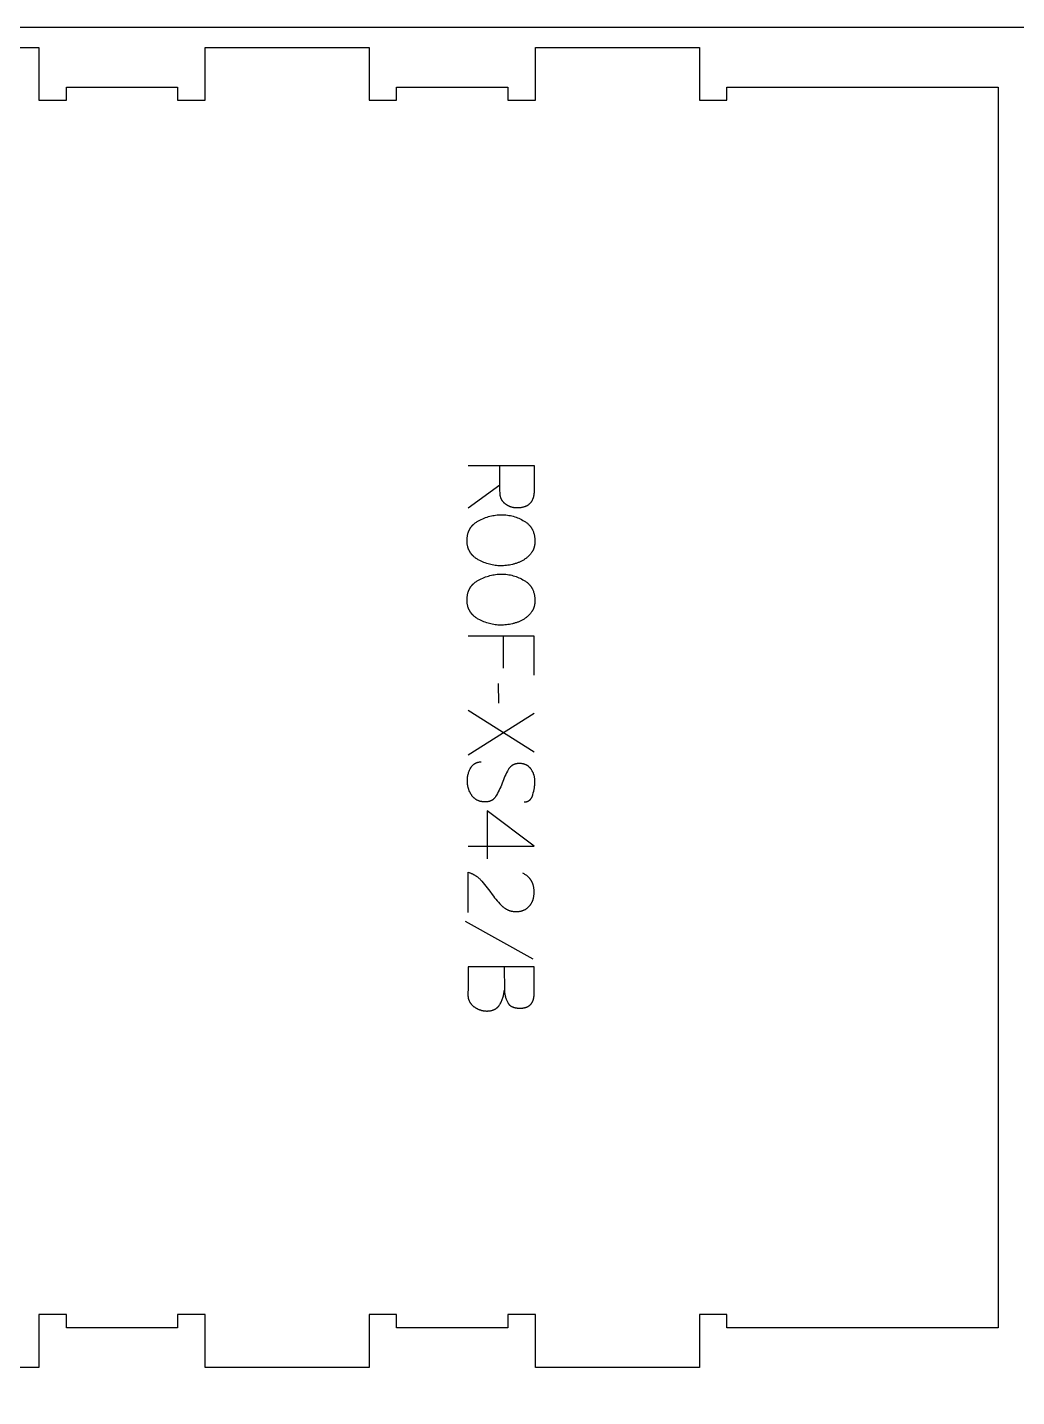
# Model space of a CAD drawing. Extents: x -17068 to -13885, y -84343 to -75479.
# Drawn here: x -15546 to -15097, y -79445 to -78823 of the extents above; entities that cross this region are included whole.
import ezdxf

# ---------------------------------------------------------------- set-up
doc = ezdxf.new("R2010")
doc.units = 0
for name, color, linetype in [('0_SHEET_SPRUCEPLY_2440X122', 1, 'CONTINUOUS'), ('1_ANYTOOL_1MMDEEP_LABELS_S', 2, 'CONTINUOUS'), ('4_ANYTOOL_CUTTHROUGH_OUTSI', 5, 'CONTINUOUS')]:
    doc.layers.add(name, color=color, linetype=linetype)

msp = doc.modelspace()

# ---------------------------------------------------------------- linework, layer by layer
at = {"layer": '0_SHEET_SPRUCEPLY_2440X122'}
msp.add_lwpolyline([(-16696.52, -78822.96), (-16696.52, -80042.96), (-14256.52, -80042.96), (-14256.52, -78822.96)], close=True, dxfattribs=at)
at = {"layer": '1_ANYTOOL_1MMDEEP_LABELS_S'}
for points in [[(-15345.74, -79021.88), (-15315.74, -79021.88), (-15315.74, -79033.24), (-15315.75, -79033.73), (-15315.77, -79034.2), (-15315.79, -79034.44), (-15315.81, -79034.66), (-15315.83, -79034.89), (-15315.86, -79035.11), (-15315.89, -79035.32), (-15315.93, -79035.53), (-15315.97, -79035.74), (-15316.02, -79035.95), (-15316.06, -79036.15), (-15316.11, -79036.34), (-15316.17, -79036.54), (-15316.23, -79036.73), (-15316.29, -79036.91), (-15316.36, -79037.09), (-15316.43, -79037.27), (-15316.51, -79037.44), (-15316.58, -79037.61), (-15316.67, -79037.78), (-15316.75, -79037.94), (-15316.84, -79038.1), (-15316.94, -79038.25), (-15317.03, -79038.4), (-15317.14, -79038.55), (-15317.24, -79038.69), (-15317.35, -79038.83), (-15317.46, -79038.96), (-15317.58, -79039.09), (-15317.7, -79039.22), (-15317.82, -79039.34), (-15317.95, -79039.46), (-15318.08, -79039.57), (-15318.22, -79039.68), (-15318.36, -79039.79), (-15318.5, -79039.89), (-15318.65, -79039.99), (-15318.8, -79040.09), (-15318.96, -79040.18), (-15319.12, -79040.27), (-15319.28, -79040.35), (-15319.45, -79040.43), (-15319.62, -79040.51), (-15319.79, -79040.58), (-15319.97, -79040.65), (-15320.15, -79040.71), (-15320.34, -79040.77), (-15320.53, -79040.83), (-15320.72, -79040.88), (-15320.92, -79040.93), (-15321.12, -79040.97), (-15321.32, -79041.02), (-15321.53, -79041.05), (-15321.74, -79041.09), (-15321.96, -79041.11), (-15322.18, -79041.14), (-15322.4, -79041.16), (-15322.63, -79041.18), (-15323.1, -79041.2), (-15323.58, -79041.21), (-15323.76, -79041.21), (-15323.93, -79041.2), (-15324.11, -79041.19), (-15324.28, -79041.18), (-15324.45, -79041.17), (-15324.63, -79041.15), (-15324.8, -79041.12), (-15324.97, -79041.1), (-15325.14, -79041.07), (-15325.3, -79041.04), (-15325.47, -79041), (-15325.64, -79040.96), (-15325.8, -79040.92), (-15325.97, -79040.87), (-15326.13, -79040.82), (-15326.29, -79040.77), (-15326.45, -79040.71), (-15326.62, -79040.65), (-15326.77, -79040.58), (-15326.93, -79040.52), (-15327.09, -79040.44), (-15327.25, -79040.37), (-15327.4, -79040.29), (-15327.56, -79040.21), (-15327.71, -79040.12), (-15327.87, -79040.04), (-15328.02, -79039.94), (-15328.17, -79039.85), (-15328.32, -79039.75), (-15328.47, -79039.65), (-15328.62, -79039.54), (-15328.77, -79039.43), (-15328.91, -79039.32), (-15329.05, -79039.2), (-15329.19, -79039.09), (-15329.32, -79038.97), (-15329.45, -79038.85), (-15329.57, -79038.72), (-15329.69, -79038.59), (-15329.8, -79038.47), (-15329.91, -79038.33), (-15330.02, -79038.2), (-15330.12, -79038.06), (-15330.22, -79037.93), (-15330.31, -79037.78), (-15330.4, -79037.64), (-15330.48, -79037.5), (-15330.56, -79037.35), (-15330.63, -79037.2), (-15330.7, -79037.04), (-15330.77, -79036.89), (-15330.83, -79036.73), (-15330.88, -79036.57), (-15330.94, -79036.41), (-15330.98, -79036.24), (-15331.03, -79036.08), (-15331.06, -79035.91), (-15331.1, -79035.73), (-15331.13, -79035.56), (-15331.15, -79035.38), (-15331.17, -79035.2), (-15331.19, -79035.02), (-15331.2, -79034.84), (-15331.28, -79032.92), (-15331.3, -79030.88), (-15331.3, -79021.92)], [(-15331.3, -79030.88), (-15345.78, -79041.34)], [(-15315.74, -79117.15), (-15315.74, -79099.5), (-15345.74, -79099.5)], [(-15329.71, -79113.98), (-15329.71, -79099.5)], [(-15331.85, -79129.8), (-15331.94, -79121.01)], [(-15315.74, -79152.12), (-15345.74, -79133.22)], [(-15345.74, -79153.37), (-15315.74, -79134.42)], [(-15320.33, -79174.75), (-15320.14, -79174.75), (-15320.04, -79174.75), (-15319.95, -79174.74), (-15319.86, -79174.73), (-15319.77, -79174.72), (-15319.68, -79174.71), (-15319.6, -79174.7), (-15319.51, -79174.69), (-15319.43, -79174.67), (-15319.34, -79174.66), (-15319.26, -79174.64), (-15319.18, -79174.62), (-15319.09, -79174.6), (-15319.01, -79174.57), (-15318.93, -79174.55), (-15318.86, -79174.52), (-15318.78, -79174.49), (-15318.7, -79174.46), (-15318.63, -79174.43), (-15318.55, -79174.4), (-15318.48, -79174.37), (-15318.41, -79174.33), (-15318.34, -79174.29), (-15318.27, -79174.25), (-15318.2, -79174.21), (-15318.13, -79174.17), (-15318.06, -79174.13), (-15318, -79174.08), (-15317.93, -79174.03), (-15317.87, -79173.98), (-15317.81, -79173.93), (-15317.75, -79173.88), (-15317.68, -79173.83), (-15317.62, -79173.77), (-15317.57, -79173.72), (-15317.51, -79173.66), (-15317.45, -79173.6), (-15317.4, -79173.54), (-15317.34, -79173.47), (-15317.29, -79173.41), (-15317.24, -79173.34), (-15317.18, -79173.27), (-15317.13, -79173.2), (-15317.08, -79173.13), (-15317.04, -79173.06), (-15316.99, -79172.98), (-15316.94, -79172.91), (-15316.9, -79172.83), (-15316.85, -79172.75), (-15316.81, -79172.67), (-15316.77, -79172.59), (-15316.69, -79172.42), (-15316.61, -79172.24), (-15316.53, -79172.06), (-15316.47, -79171.87), (-15316.4, -79171.68), (-15316.34, -79171.47), (-15316.12, -79170.66), (-15315.93, -79169.86), (-15315.76, -79169.08), (-15315.63, -79168.31), (-15315.58, -79167.93), (-15315.53, -79167.55), (-15315.49, -79167.18), (-15315.46, -79166.81), (-15315.43, -79166.44), (-15315.41, -79166.08), (-15315.4, -79165.72), (-15315.4, -79165.37), (-15315.4, -79165.17), (-15315.4, -79164.98), (-15315.41, -79164.79), (-15315.42, -79164.59), (-15315.44, -79164.41), (-15315.46, -79164.22), (-15315.48, -79164.03), (-15315.51, -79163.84), (-15315.54, -79163.66), (-15315.57, -79163.47), (-15315.61, -79163.29), (-15315.65, -79163.11), (-15315.7, -79162.93), (-15315.75, -79162.75), (-15315.8, -79162.58), (-15315.85, -79162.4), (-15315.91, -79162.22), (-15315.97, -79162.05), (-15316.04, -79161.88), (-15316.11, -79161.71), (-15316.18, -79161.54), (-15316.26, -79161.37), (-15316.34, -79161.2), (-15316.42, -79161.04), (-15316.51, -79160.87), (-15316.6, -79160.71), (-15316.69, -79160.55), (-15316.79, -79160.38), (-15316.89, -79160.22), (-15317, -79160.07), (-15317.11, -79159.91), (-15317.22, -79159.75), (-15317.33, -79159.6), (-15317.45, -79159.45), (-15317.57, -79159.31), (-15317.7, -79159.17), (-15317.83, -79159.04), (-15317.96, -79158.91), (-15318.09, -79158.78), (-15318.23, -79158.67), (-15318.37, -79158.55), (-15318.51, -79158.44), (-15318.65, -79158.34), (-15318.8, -79158.24), (-15318.96, -79158.14), (-15319.11, -79158.05), (-15319.27, -79157.97), (-15319.43, -79157.89), (-15319.59, -79157.81), (-15319.76, -79157.74), (-15319.93, -79157.68), (-15320.11, -79157.62), (-15320.28, -79157.56), (-15320.46, -79157.51), (-15320.64, -79157.46), (-15320.83, -79157.42), (-15321.02, -79157.39), (-15321.21, -79157.35), (-15321.41, -79157.33), (-15321.6, -79157.31), (-15321.8, -79157.29), (-15322.01, -79157.28), (-15322.21, -79157.27), (-15322.43, -79157.27), (-15322.64, -79157.27), (-15322.85, -79157.28), (-15323.06, -79157.29), (-15323.26, -79157.31), (-15323.46, -79157.34), (-15323.66, -79157.37), (-15323.85, -79157.4), (-15324.04, -79157.44), (-15324.23, -79157.49), (-15324.41, -79157.54), (-15324.59, -79157.6), (-15324.76, -79157.66), (-15324.85, -79157.7), (-15324.93, -79157.73), (-15325.02, -79157.77), (-15325.1, -79157.81), (-15325.18, -79157.85), (-15325.27, -79157.89), (-15325.35, -79157.93), (-15325.43, -79157.97), (-15325.5, -79158.02), (-15325.58, -79158.07), (-15325.66, -79158.11), (-15325.73, -79158.16), (-15325.81, -79158.21), (-15325.88, -79158.26), (-15325.96, -79158.32), (-15326.03, -79158.37), (-15326.1, -79158.43), (-15326.17, -79158.49), (-15326.24, -79158.54), (-15326.31, -79158.6), (-15326.37, -79158.67), (-15326.44, -79158.73), (-15326.51, -79158.79), (-15326.57, -79158.86), (-15326.7, -79158.99), (-15326.82, -79159.13), (-15326.94, -79159.28), (-15327.06, -79159.43), (-15327.17, -79159.59), (-15327.28, -79159.75), (-15327.38, -79159.92), (-15327.48, -79160.1), (-15327.87, -79160.81), (-15328.25, -79161.54), (-15328.62, -79162.29), (-15328.98, -79163.05), (-15329.32, -79163.83), (-15329.66, -79164.63), (-15329.98, -79165.44), (-15330.29, -79166.27), (-15330.6, -79167.09), (-15330.93, -79167.9), (-15331.27, -79168.68), (-15331.63, -79169.45), (-15332.01, -79170.19), (-15332.4, -79170.92), (-15332.8, -79171.62), (-15333.23, -79172.31), (-15333.33, -79172.48), (-15333.45, -79172.64), (-15333.56, -79172.79), (-15333.62, -79172.86), (-15333.69, -79172.94), (-15333.75, -79173.01), (-15333.81, -79173.08), (-15333.87, -79173.15), (-15333.94, -79173.22), (-15334, -79173.28), (-15334.07, -79173.35), (-15334.14, -79173.41), (-15334.21, -79173.47), (-15334.28, -79173.53), (-15334.35, -79173.59), (-15334.42, -79173.65), (-15334.49, -79173.7), (-15334.57, -79173.76), (-15334.64, -79173.81), (-15334.72, -79173.86), (-15334.79, -79173.91), (-15334.87, -79173.96), (-15334.95, -79174.01), (-15335.03, -79174.05), (-15335.11, -79174.1), (-15335.19, -79174.14), (-15335.27, -79174.18), (-15335.36, -79174.22), (-15335.44, -79174.26), (-15335.53, -79174.3), (-15335.61, -79174.33), (-15335.7, -79174.37), (-15335.79, -79174.4), (-15335.88, -79174.43), (-15335.97, -79174.46), (-15336.06, -79174.49), (-15336.15, -79174.51), (-15336.34, -79174.56), (-15336.53, -79174.6), (-15336.73, -79174.64), (-15336.93, -79174.67), (-15337.13, -79174.7), (-15337.34, -79174.72), (-15337.55, -79174.73), (-15337.77, -79174.74), (-15337.99, -79174.74), (-15338.21, -79174.74), (-15338.44, -79174.73), (-15338.67, -79174.71), (-15338.9, -79174.69), (-15339.13, -79174.66), (-15339.35, -79174.63), (-15339.57, -79174.59), (-15339.79, -79174.55), (-15340, -79174.51), (-15340.21, -79174.46), (-15340.41, -79174.4), (-15340.61, -79174.34), (-15340.81, -79174.27), (-15341.01, -79174.2), (-15341.2, -79174.12), (-15341.38, -79174.04), (-15341.57, -79173.96), (-15341.74, -79173.86), (-15341.92, -79173.77), (-15342.09, -79173.67), (-15342.26, -79173.56), (-15342.42, -79173.45), (-15342.58, -79173.33), (-15342.74, -79173.21), (-15342.89, -79173.08), (-15343.04, -79172.95), (-15343.19, -79172.81), (-15343.33, -79172.67), (-15343.47, -79172.52), (-15343.6, -79172.37), (-15343.73, -79172.22), (-15343.86, -79172.05), (-15343.98, -79171.89), (-15344.1, -79171.72), (-15344.22, -79171.54), (-15344.44, -79171.18), (-15344.65, -79170.81), (-15344.84, -79170.45), (-15345.02, -79170.07), (-15345.18, -79169.7), (-15345.33, -79169.32), (-15345.4, -79169.13), (-15345.47, -79168.94), (-15345.53, -79168.75), (-15345.59, -79168.55), (-15345.65, -79168.36), (-15345.7, -79168.17), (-15345.75, -79167.97), (-15345.8, -79167.77), (-15345.84, -79167.58), (-15345.88, -79167.38), (-15345.92, -79167.18), (-15345.95, -79166.98), (-15345.98, -79166.78), (-15346, -79166.58), (-15346.04, -79166.17), (-15346.07, -79165.76), (-15346.08, -79165.35), (-15346.08, -79164.93), (-15346.07, -79164.52), (-15346.04, -79164.12), (-15346, -79163.72), (-15345.95, -79163.33), (-15345.89, -79162.94), (-15345.81, -79162.55), (-15345.72, -79162.17), (-15345.62, -79161.79), (-15345.5, -79161.42), (-15345.37, -79161.05), (-15345.23, -79160.69), (-15345.08, -79160.33), (-15344.91, -79159.98), (-15344.73, -79159.63), (-15344.54, -79159.28), (-15344.44, -79159.11), (-15344.34, -79158.95), (-15344.23, -79158.79), (-15344.12, -79158.64), (-15344.01, -79158.49), (-15343.89, -79158.35), (-15343.77, -79158.21), (-15343.65, -79158.08), (-15343.53, -79157.96), (-15343.4, -79157.83), (-15343.27, -79157.72), (-15343.14, -79157.61), (-15343.07, -79157.56), (-15343, -79157.51), (-15342.93, -79157.46), (-15342.86, -79157.41), (-15342.79, -79157.36), (-15342.72, -79157.31), (-15342.65, -79157.27), (-15342.58, -79157.22), (-15342.51, -79157.18), (-15342.43, -79157.14), (-15342.36, -79157.1), (-15342.28, -79157.06), (-15342.2, -79157.03), (-15342.13, -79156.99), (-15342.05, -79156.96), (-15341.97, -79156.92), (-15341.89, -79156.89), (-15341.81, -79156.86), (-15341.73, -79156.83), (-15341.65, -79156.81), (-15341.48, -79156.76), (-15341.32, -79156.71), (-15341.15, -79156.67), (-15340.97, -79156.63), (-15340.8, -79156.61), (-15340.62, -79156.58), (-15340.43, -79156.56), (-15340.25, -79156.55), (-15340.06, -79156.54), (-15339.87, -79156.54)], [(-15345.74, -79194.77), (-15315.7, -79194.81), (-15337.08, -79178.78)], [(-15337.08, -79178.78), (-15337.08, -79200.55)], [(-15345.7, -79224.98), (-15345.65, -79206.68), (-15345.2, -79206.83), (-15344.97, -79206.91), (-15344.75, -79206.99), (-15344.53, -79207.07), (-15344.31, -79207.16), (-15344.1, -79207.26), (-15343.89, -79207.35), (-15343.68, -79207.45), (-15343.47, -79207.56), (-15343.26, -79207.66), (-15343.06, -79207.77), (-15342.86, -79207.89), (-15342.66, -79208.01), (-15342.47, -79208.13), (-15342.27, -79208.25), (-15342.08, -79208.38), (-15341.89, -79208.51), (-15341.71, -79208.65), (-15341.52, -79208.79), (-15341.34, -79208.93), (-15341.16, -79209.07), (-15340.99, -79209.22), (-15340.81, -79209.38), (-15340.64, -79209.53), (-15340.47, -79209.69), (-15340.3, -79209.86), (-15340.14, -79210.03), (-15339.98, -79210.2), (-15339.82, -79210.37), (-15339.5, -79210.73), (-15338.29, -79212.21), (-15337.1, -79213.7), (-15335.94, -79215.21), (-15334.81, -79216.73), (-15334.25, -79217.49), (-15333.68, -79218.22), (-15333.1, -79218.93), (-15332.52, -79219.62), (-15331.92, -79220.29), (-15331.32, -79220.93), (-15330.71, -79221.55), (-15330.1, -79222.15), (-15329.94, -79222.3), (-15329.78, -79222.44), (-15329.62, -79222.57), (-15329.46, -79222.71), (-15329.29, -79222.83), (-15329.12, -79222.95), (-15328.95, -79223.07), (-15328.78, -79223.18), (-15328.61, -79223.29), (-15328.43, -79223.4), (-15328.25, -79223.49), (-15328.07, -79223.59), (-15327.89, -79223.68), (-15327.7, -79223.76), (-15327.51, -79223.84), (-15327.32, -79223.92), (-15327.13, -79223.99), (-15326.93, -79224.06), (-15326.74, -79224.12), (-15326.54, -79224.18), (-15326.34, -79224.23), (-15326.13, -79224.28), (-15325.93, -79224.32), (-15325.72, -79224.36), (-15325.51, -79224.4), (-15325.29, -79224.43), (-15325.08, -79224.45), (-15324.86, -79224.47), (-15324.64, -79224.49), (-15324.42, -79224.5), (-15324.19, -79224.51), (-15323.97, -79224.51), (-15323.72, -79224.51), (-15323.47, -79224.5), (-15323.23, -79224.49), (-15322.99, -79224.47), (-15322.76, -79224.45), (-15322.52, -79224.42), (-15322.3, -79224.39), (-15322.07, -79224.35), (-15321.85, -79224.31), (-15321.64, -79224.26), (-15321.43, -79224.21), (-15321.22, -79224.15), (-15321.01, -79224.09), (-15320.81, -79224.03), (-15320.61, -79223.95), (-15320.42, -79223.88), (-15320.23, -79223.8), (-15320.05, -79223.71), (-15319.86, -79223.62), (-15319.69, -79223.52), (-15319.51, -79223.42), (-15319.34, -79223.31), (-15319.17, -79223.2), (-15319.01, -79223.09), (-15318.85, -79222.97), (-15318.69, -79222.84), (-15318.54, -79222.71), (-15318.39, -79222.57), (-15318.25, -79222.43), (-15318.11, -79222.29), (-15317.97, -79222.14), (-15317.84, -79221.98), (-15317.71, -79221.82), (-15317.59, -79221.66), (-15317.46, -79221.5), (-15317.35, -79221.33), (-15317.23, -79221.16), (-15317.13, -79220.99), (-15317.02, -79220.81), (-15316.92, -79220.63), (-15316.82, -79220.45), (-15316.73, -79220.27), (-15316.64, -79220.09), (-15316.56, -79219.9), (-15316.48, -79219.71), (-15316.4, -79219.51), (-15316.33, -79219.32), (-15316.26, -79219.12), (-15316.2, -79218.92), (-15316.14, -79218.72), (-15316.09, -79218.51), (-15316.03, -79218.3), (-15315.99, -79218.09), (-15315.94, -79217.88), (-15315.91, -79217.66), (-15315.87, -79217.44), (-15315.84, -79217.22), (-15315.81, -79217), (-15315.79, -79216.77), (-15315.77, -79216.54), (-15315.76, -79216.31), (-15315.75, -79216.07), (-15315.74, -79215.6), (-15315.74, -79215.23), (-15315.76, -79214.87), (-15315.78, -79214.52), (-15315.82, -79214.17), (-15315.86, -79213.83), (-15315.92, -79213.5), (-15315.98, -79213.17), (-15316.06, -79212.85), (-15316.14, -79212.53), (-15316.19, -79212.38), (-15316.24, -79212.23), (-15316.29, -79212.07), (-15316.34, -79211.92), (-15316.4, -79211.78), (-15316.46, -79211.63), (-15316.52, -79211.49), (-15316.58, -79211.34), (-15316.65, -79211.2), (-15316.72, -79211.06), (-15316.79, -79210.92), (-15316.86, -79210.79), (-15316.94, -79210.65), (-15317.01, -79210.52), (-15317.1, -79210.39), (-15317.18, -79210.26), (-15317.26, -79210.13), (-15317.35, -79210), (-15317.44, -79209.87), (-15317.54, -79209.75), (-15317.63, -79209.63), (-15317.73, -79209.51), (-15317.83, -79209.39), (-15317.94, -79209.27), (-15318.04, -79209.16), (-15318.15, -79209.04), (-15318.26, -79208.93), (-15318.37, -79208.82), (-15318.49, -79208.71), (-15318.61, -79208.6), (-15318.73, -79208.5), (-15318.85, -79208.39), (-15319.11, -79208.19), (-15319.37, -79208), (-15319.64, -79207.81), (-15319.93, -79207.62), (-15320.22, -79207.44), (-15320.53, -79207.27), (-15320.84, -79207.11)], [(-15316.21, -79246.2), (-15346.98, -79229.01)], [(-15315.74, -79249.62), (-15345.74, -79249.62), (-15345.74, -79259.31), (-15345.83, -79261.84), (-15345.83, -79262.07), (-15345.83, -79262.29), (-15345.82, -79262.52), (-15345.81, -79262.73), (-15345.8, -79262.95), (-15345.77, -79263.16), (-15345.74, -79263.37), (-15345.71, -79263.58), (-15345.67, -79263.78), (-15345.63, -79263.99), (-15345.58, -79264.18), (-15345.52, -79264.38), (-15345.46, -79264.57), (-15345.39, -79264.76), (-15345.32, -79264.94), (-15345.24, -79265.12), (-15345.16, -79265.3), (-15345.07, -79265.48), (-15344.97, -79265.65), (-15344.87, -79265.82), (-15344.77, -79265.98), (-15344.65, -79266.15), (-15344.54, -79266.31), (-15344.41, -79266.46), (-15344.29, -79266.62), (-15344.15, -79266.77), (-15344.01, -79266.91), (-15343.87, -79267.06), (-15343.72, -79267.2), (-15343.56, -79267.34), (-15343.4, -79267.47), (-15343.23, -79267.6), (-15343.06, -79267.73), (-15342.89, -79267.85), (-15342.72, -79267.97), (-15342.54, -79268.09), (-15342.37, -79268.2), (-15342.19, -79268.31), (-15342.01, -79268.41), (-15341.84, -79268.51), (-15341.66, -79268.61), (-15341.47, -79268.7), (-15341.29, -79268.79), (-15341.11, -79268.87), (-15340.93, -79268.95), (-15340.74, -79269.02), (-15340.55, -79269.09), (-15340.37, -79269.16), (-15340.18, -79269.22), (-15339.99, -79269.28), (-15339.8, -79269.34), (-15339.6, -79269.39), (-15339.41, -79269.44), (-15339.22, -79269.48), (-15339.02, -79269.52), (-15338.82, -79269.55), (-15338.63, -79269.58), (-15338.43, -79269.61), (-15338.23, -79269.63), (-15338.03, -79269.65), (-15337.82, -79269.66), (-15337.62, -79269.67), (-15337.42, -79269.68), (-15337.21, -79269.68), (-15336.96, -79269.68), (-15336.71, -79269.67), (-15336.47, -79269.66), (-15336.23, -79269.64), (-15335.99, -79269.61), (-15335.76, -79269.58), (-15335.54, -79269.54), (-15335.32, -79269.5), (-15335.1, -79269.45), (-15334.89, -79269.4), (-15334.68, -79269.34), (-15334.48, -79269.27), (-15334.28, -79269.2), (-15334.09, -79269.12), (-15333.9, -79269.04), (-15333.71, -79268.95), (-15333.62, -79268.91), (-15333.53, -79268.86), (-15333.44, -79268.81), (-15333.36, -79268.76), (-15333.27, -79268.71), (-15333.18, -79268.65), (-15333.1, -79268.6), (-15333.02, -79268.54), (-15332.94, -79268.49), (-15332.85, -79268.43), (-15332.77, -79268.37), (-15332.7, -79268.3), (-15332.62, -79268.24), (-15332.54, -79268.18), (-15332.47, -79268.11), (-15332.39, -79268.04), (-15332.32, -79267.97), (-15332.25, -79267.9), (-15332.18, -79267.83), (-15332.11, -79267.76), (-15332.04, -79267.68), (-15331.97, -79267.61), (-15331.84, -79267.45), (-15331.71, -79267.29), (-15331.59, -79267.12), (-15331.47, -79266.95), (-15331.36, -79266.77), (-15331.14, -79266.4), (-15330.94, -79266.03), (-15330.75, -79265.65), (-15330.56, -79265.26), (-15330.39, -79264.87), (-15330.23, -79264.47), (-15330.09, -79264.07), (-15329.95, -79263.66), (-15329.83, -79263.24), (-15329.72, -79262.82), (-15329.61, -79262.4), (-15329.52, -79261.96), (-15329.45, -79261.52), (-15329.38, -79261.08), (-15329.33, -79260.62), (-15329.28, -79260.17)], [(-15329.41, -79249.62), (-15329.28, -79260.17), (-15329.25, -79260.57), (-15329.21, -79260.96), (-15329.16, -79261.35), (-15329.1, -79261.73), (-15329.04, -79262.11), (-15328.96, -79262.48), (-15328.88, -79262.84), (-15328.78, -79263.2), (-15328.68, -79263.56), (-15328.57, -79263.91), (-15328.45, -79264.25), (-15328.32, -79264.59), (-15328.18, -79264.92), (-15328.04, -79265.25), (-15327.88, -79265.57), (-15327.72, -79265.89), (-15327.68, -79265.97), (-15327.63, -79266.04), (-15327.59, -79266.12), (-15327.54, -79266.19), (-15327.49, -79266.26), (-15327.44, -79266.34), (-15327.39, -79266.41), (-15327.34, -79266.48), (-15327.28, -79266.54), (-15327.23, -79266.61), (-15327.17, -79266.68), (-15327.11, -79266.74), (-15327.05, -79266.8), (-15326.99, -79266.87), (-15326.93, -79266.93), (-15326.87, -79266.99), (-15326.8, -79267.04), (-15326.74, -79267.1), (-15326.67, -79267.16), (-15326.6, -79267.21), (-15326.53, -79267.26), (-15326.46, -79267.32), (-15326.39, -79267.37), (-15326.31, -79267.42), (-15326.23, -79267.46), (-15326.16, -79267.51), (-15326.08, -79267.56), (-15326, -79267.6), (-15325.92, -79267.65), (-15325.84, -79267.69), (-15325.75, -79267.73), (-15325.67, -79267.77), (-15325.58, -79267.81), (-15325.49, -79267.84), (-15325.31, -79267.92), (-15325.13, -79267.98), (-15324.93, -79268.04), (-15324.74, -79268.1), (-15324.53, -79268.15), (-15324.33, -79268.2), (-15324.11, -79268.24), (-15323.9, -79268.28), (-15323.67, -79268.31), (-15323.44, -79268.33), (-15323.21, -79268.36), (-15322.97, -79268.37), (-15322.72, -79268.39), (-15322.47, -79268.39), (-15322.21, -79268.4), (-15321.81, -79268.39), (-15321.62, -79268.38), (-15321.43, -79268.37), (-15321.24, -79268.35), (-15321.05, -79268.34), (-15320.87, -79268.32), (-15320.69, -79268.29), (-15320.52, -79268.26), (-15320.35, -79268.23), (-15320.18, -79268.2), (-15320.01, -79268.16), (-15319.85, -79268.12), (-15319.69, -79268.08), (-15319.53, -79268.03), (-15319.38, -79267.98), (-15319.23, -79267.92), (-15319.08, -79267.87), (-15318.94, -79267.81), (-15318.8, -79267.74), (-15318.66, -79267.68), (-15318.53, -79267.61), (-15318.4, -79267.53), (-15318.27, -79267.46), (-15318.14, -79267.38), (-15318.02, -79267.29), (-15317.9, -79267.21), (-15317.79, -79267.12), (-15317.67, -79267.02), (-15317.57, -79266.93), (-15317.46, -79266.83), (-15317.36, -79266.72), (-15317.26, -79266.62), (-15317.16, -79266.51), (-15317.07, -79266.4), (-15316.98, -79266.28), (-15316.89, -79266.16), (-15316.81, -79266.04), (-15316.73, -79265.91), (-15316.65, -79265.78), (-15316.58, -79265.65), (-15316.5, -79265.52), (-15316.44, -79265.38), (-15316.37, -79265.24), (-15316.31, -79265.09), (-15316.25, -79264.94), (-15316.2, -79264.79), (-15316.14, -79264.63), (-15316.09, -79264.48), (-15316.05, -79264.32), (-15316.01, -79264.15), (-15315.97, -79263.98), (-15315.93, -79263.81), (-15315.9, -79263.64), (-15315.87, -79263.46), (-15315.84, -79263.28), (-15315.82, -79263.09), (-15315.8, -79262.9), (-15315.78, -79262.71), (-15315.76, -79262.52), (-15315.75, -79262.12), (-15315.74, -79261.71), (-15315.74, -79249.62)]]:
    msp.add_lwpolyline(points, dxfattribs=at)
for points in [[(-15315.4, -79056.34), (-15315.4, -79056.71), (-15315.42, -79057.07), (-15315.45, -79057.43), (-15315.49, -79057.78), (-15315.51, -79057.95), (-15315.54, -79058.13), (-15315.57, -79058.29), (-15315.6, -79058.46), (-15315.64, -79058.63), (-15315.68, -79058.79), (-15315.72, -79058.95), (-15315.77, -79059.11), (-15315.81, -79059.27), (-15315.86, -79059.43), (-15315.92, -79059.58), (-15315.97, -79059.74), (-15316.03, -79059.89), (-15316.1, -79060.04), (-15316.16, -79060.19), (-15316.23, -79060.33), (-15316.3, -79060.48), (-15316.37, -79060.62), (-15316.45, -79060.76), (-15316.53, -79060.9), (-15316.61, -79061.04), (-15316.7, -79061.17), (-15316.78, -79061.31), (-15316.88, -79061.44), (-15317.06, -79061.7), (-15317.26, -79061.95), (-15317.46, -79062.2), (-15317.66, -79062.44), (-15317.88, -79062.68), (-15318.1, -79062.91), (-15318.32, -79063.13), (-15318.55, -79063.35), (-15318.79, -79063.56), (-15319.03, -79063.77), (-15319.28, -79063.97), (-15319.54, -79064.17), (-15319.8, -79064.36), (-15320.07, -79064.54), (-15320.34, -79064.72), (-15320.63, -79064.89), (-15320.91, -79065.05), (-15321.2, -79065.21), (-15321.49, -79065.37), (-15321.79, -79065.52), (-15322.09, -79065.66), (-15322.39, -79065.8), (-15322.7, -79065.93), (-15323.01, -79066.06), (-15323.33, -79066.18), (-15323.65, -79066.29), (-15323.97, -79066.4), (-15324.3, -79066.5), (-15324.63, -79066.6), (-15324.96, -79066.69), (-15325.3, -79066.78), (-15325.64, -79066.86), (-15326.32, -79067.01), (-15327, -79067.13), (-15327.67, -79067.24), (-15328.33, -79067.33), (-15328.98, -79067.39), (-15329.63, -79067.44), (-15330.28, -79067.47), (-15330.91, -79067.48), (-15331.55, -79067.47), (-15332.19, -79067.44), (-15332.82, -79067.38), (-15333.46, -79067.31), (-15334.1, -79067.21), (-15334.74, -79067.09), (-15335.37, -79066.95), (-15336.01, -79066.79), (-15336.65, -79066.61), (-15337.29, -79066.4), (-15337.92, -79066.17), (-15338.56, -79065.93), (-15339.2, -79065.66), (-15339.84, -79065.36), (-15340.47, -79065.05), (-15341.11, -79064.72), (-15341.42, -79064.54), (-15341.73, -79064.36), (-15342.02, -79064.17), (-15342.31, -79063.98), (-15342.58, -79063.78), (-15342.84, -79063.57), (-15343.1, -79063.35), (-15343.34, -79063.14), (-15343.46, -79063.02), (-15343.58, -79062.91), (-15343.69, -79062.79), (-15343.8, -79062.68), (-15343.91, -79062.56), (-15344.01, -79062.44), (-15344.12, -79062.32), (-15344.22, -79062.19), (-15344.32, -79062.07), (-15344.41, -79061.94), (-15344.51, -79061.82), (-15344.6, -79061.69), (-15344.69, -79061.56), (-15344.77, -79061.42), (-15344.85, -79061.29), (-15344.94, -79061.15), (-15345.01, -79061.02), (-15345.09, -79060.88), (-15345.16, -79060.74), (-15345.23, -79060.6), (-15345.3, -79060.45), (-15345.37, -79060.31), (-15345.43, -79060.16), (-15345.49, -79060.01), (-15345.55, -79059.87), (-15345.61, -79059.71), (-15345.66, -79059.56), (-15345.71, -79059.41), (-15345.81, -79059.09), (-15345.89, -79058.77), (-15345.97, -79058.45), (-15346.03, -79058.12), (-15346.09, -79057.78), (-15346.13, -79057.44), (-15346.17, -79057.08), (-15346.19, -79056.73), (-15346.21, -79056.36), (-15346.21, -79056), (-15346.21, -79055.61), (-15346.19, -79055.24), (-15346.17, -79054.87), (-15346.13, -79054.51), (-15346.08, -79054.15), (-15346.03, -79053.8), (-15345.96, -79053.46), (-15345.89, -79053.12), (-15345.8, -79052.79), (-15345.7, -79052.47), (-15345.65, -79052.31), (-15345.6, -79052.16), (-15345.54, -79052), (-15345.48, -79051.85), (-15345.42, -79051.69), (-15345.35, -79051.54), (-15345.29, -79051.39), (-15345.22, -79051.25), (-15345.15, -79051.1), (-15345.07, -79050.96), (-15344.99, -79050.82), (-15344.91, -79050.68), (-15344.83, -79050.54), (-15344.75, -79050.4), (-15344.66, -79050.26), (-15344.57, -79050.13), (-15344.48, -79050), (-15344.38, -79049.87), (-15344.29, -79049.74), (-15344.19, -79049.61), (-15344.08, -79049.49), (-15343.98, -79049.36), (-15343.87, -79049.24), (-15343.76, -79049.12), (-15343.65, -79049), (-15343.53, -79048.88), (-15343.41, -79048.77), (-15343.29, -79048.66), (-15343.17, -79048.54), (-15343.05, -79048.43), (-15342.79, -79048.22), (-15342.52, -79048.01), (-15342.24, -79047.8), (-15341.95, -79047.61), (-15341.65, -79047.42), (-15341.34, -79047.24), (-15341.03, -79047.06), (-15340.38, -79046.73), (-15339.73, -79046.41), (-15339.08, -79046.12), (-15338.43, -79045.85), (-15337.78, -79045.6), (-15337.13, -79045.38), (-15336.48, -79045.17), (-15335.83, -79044.99), (-15335.18, -79044.82), (-15334.53, -79044.68), (-15333.87, -79044.57), (-15333.22, -79044.47), (-15332.57, -79044.39), (-15331.92, -79044.34), (-15331.26, -79044.31), (-15330.61, -79044.3), (-15329.92, -79044.31), (-15329.23, -79044.34), (-15328.55, -79044.4), (-15327.87, -79044.48), (-15327.2, -79044.58), (-15326.54, -79044.7), (-15325.88, -79044.85), (-15325.23, -79045.02), (-15324.58, -79045.21), (-15323.94, -79045.43), (-15323.3, -79045.66), (-15322.68, -79045.92), (-15322.05, -79046.21), (-15321.43, -79046.51), (-15320.82, -79046.84), (-15320.22, -79047.19), (-15319.92, -79047.37), (-15319.63, -79047.56), (-15319.36, -79047.76), (-15319.09, -79047.96), (-15318.83, -79048.17), (-15318.58, -79048.39), (-15318.34, -79048.62), (-15318.11, -79048.85), (-15318, -79048.96), (-15317.89, -79049.08), (-15317.78, -79049.2), (-15317.68, -79049.33), (-15317.57, -79049.45), (-15317.47, -79049.57), (-15317.38, -79049.7), (-15317.28, -79049.83), (-15317.19, -79049.96), (-15317.1, -79050.09), (-15317.01, -79050.23), (-15316.92, -79050.36), (-15316.84, -79050.5), (-15316.76, -79050.64), (-15316.68, -79050.78), (-15316.6, -79050.92), (-15316.53, -79051.07), (-15316.46, -79051.21), (-15316.32, -79051.51), (-15316.19, -79051.81), (-15316.07, -79052.12), (-15315.97, -79052.43), (-15315.87, -79052.76), (-15315.78, -79053.09), (-15315.7, -79053.42), (-15315.63, -79053.76), (-15315.57, -79054.11), (-15315.51, -79054.47), (-15315.47, -79054.83), (-15315.44, -79055.19), (-15315.42, -79055.57), (-15315.4, -79055.95)], [(-15315.4, -79083.3), (-15315.4, -79083.67), (-15315.42, -79084.03), (-15315.45, -79084.39), (-15315.49, -79084.74), (-15315.51, -79084.91), (-15315.54, -79085.08), (-15315.57, -79085.25), (-15315.6, -79085.42), (-15315.64, -79085.58), (-15315.68, -79085.75), (-15315.72, -79085.91), (-15315.77, -79086.07), (-15315.81, -79086.23), (-15315.86, -79086.39), (-15315.92, -79086.54), (-15315.97, -79086.69), (-15316.03, -79086.85), (-15316.1, -79087), (-15316.16, -79087.14), (-15316.23, -79087.29), (-15316.3, -79087.43), (-15316.37, -79087.58), (-15316.45, -79087.72), (-15316.53, -79087.86), (-15316.61, -79087.99), (-15316.7, -79088.13), (-15316.78, -79088.26), (-15316.88, -79088.4), (-15317.06, -79088.66), (-15317.26, -79088.91), (-15317.46, -79089.16), (-15317.66, -79089.4), (-15317.88, -79089.63), (-15318.1, -79089.87), (-15318.32, -79090.09), (-15318.55, -79090.31), (-15318.79, -79090.52), (-15319.03, -79090.73), (-15319.28, -79090.93), (-15319.54, -79091.12), (-15319.8, -79091.31), (-15320.07, -79091.5), (-15320.34, -79091.67), (-15320.63, -79091.85), (-15320.91, -79092.01), (-15321.2, -79092.17), (-15321.49, -79092.33), (-15321.79, -79092.48), (-15322.09, -79092.62), (-15322.39, -79092.76), (-15322.7, -79092.89), (-15323.01, -79093.01), (-15323.33, -79093.13), (-15323.65, -79093.25), (-15323.97, -79093.36), (-15324.3, -79093.46), (-15324.63, -79093.56), (-15324.96, -79093.65), (-15325.3, -79093.74), (-15325.64, -79093.82), (-15326.32, -79093.96), (-15327, -79094.09), (-15327.67, -79094.2), (-15328.33, -79094.28), (-15328.98, -79094.35), (-15329.63, -79094.4), (-15330.28, -79094.43), (-15330.91, -79094.44), (-15331.55, -79094.43), (-15332.19, -79094.4), (-15332.82, -79094.34), (-15333.46, -79094.27), (-15334.1, -79094.17), (-15334.74, -79094.05), (-15335.37, -79093.91), (-15336.01, -79093.75), (-15336.65, -79093.56), (-15337.29, -79093.36), (-15337.92, -79093.13), (-15338.56, -79092.88), (-15339.2, -79092.61), (-15339.84, -79092.32), (-15340.47, -79092.01), (-15341.11, -79091.67), (-15341.42, -79091.5), (-15341.73, -79091.32), (-15342.02, -79091.13), (-15342.31, -79090.93), (-15342.58, -79090.73), (-15342.84, -79090.53), (-15343.1, -79090.31), (-15343.34, -79090.09), (-15343.46, -79089.98), (-15343.58, -79089.87), (-15343.69, -79089.75), (-15343.8, -79089.63), (-15343.91, -79089.52), (-15344.01, -79089.4), (-15344.12, -79089.28), (-15344.22, -79089.15), (-15344.32, -79089.03), (-15344.41, -79088.9), (-15344.51, -79088.77), (-15344.6, -79088.64), (-15344.69, -79088.51), (-15344.77, -79088.38), (-15344.85, -79088.25), (-15344.94, -79088.11), (-15345.01, -79087.97), (-15345.09, -79087.84), (-15345.16, -79087.7), (-15345.23, -79087.55), (-15345.3, -79087.41), (-15345.37, -79087.27), (-15345.43, -79087.12), (-15345.49, -79086.97), (-15345.55, -79086.82), (-15345.61, -79086.67), (-15345.66, -79086.52), (-15345.71, -79086.36), (-15345.81, -79086.05), (-15345.89, -79085.73), (-15345.97, -79085.41), (-15346.03, -79085.07), (-15346.09, -79084.74), (-15346.13, -79084.39), (-15346.17, -79084.04), (-15346.19, -79083.68), (-15346.21, -79083.32), (-15346.21, -79082.95), (-15346.21, -79082.57), (-15346.19, -79082.19), (-15346.17, -79081.83), (-15346.13, -79081.46), (-15346.08, -79081.11), (-15346.03, -79080.76), (-15345.96, -79080.42), (-15345.89, -79080.08), (-15345.8, -79079.75), (-15345.7, -79079.43), (-15345.65, -79079.27), (-15345.6, -79079.11), (-15345.54, -79078.96), (-15345.48, -79078.8), (-15345.42, -79078.65), (-15345.35, -79078.5), (-15345.29, -79078.35), (-15345.22, -79078.2), (-15345.15, -79078.06), (-15345.07, -79077.92), (-15344.99, -79077.77), (-15344.91, -79077.63), (-15344.83, -79077.49), (-15344.75, -79077.36), (-15344.66, -79077.22), (-15344.57, -79077.09), (-15344.48, -79076.96), (-15344.38, -79076.83), (-15344.29, -79076.7), (-15344.19, -79076.57), (-15344.08, -79076.44), (-15343.98, -79076.32), (-15343.87, -79076.2), (-15343.76, -79076.08), (-15343.65, -79075.96), (-15343.53, -79075.84), (-15343.41, -79075.73), (-15343.29, -79075.61), (-15343.17, -79075.5), (-15343.05, -79075.39), (-15342.79, -79075.17), (-15342.52, -79074.96), (-15342.24, -79074.76), (-15341.95, -79074.57), (-15341.65, -79074.38), (-15341.34, -79074.19), (-15341.03, -79074.02), (-15340.38, -79073.68), (-15339.73, -79073.37), (-15339.08, -79073.08), (-15338.43, -79072.81), (-15337.78, -79072.56), (-15337.13, -79072.33), (-15336.48, -79072.13), (-15335.83, -79071.94), (-15335.18, -79071.78), (-15334.53, -79071.64), (-15333.87, -79071.52), (-15333.22, -79071.43), (-15332.57, -79071.35), (-15331.92, -79071.3), (-15331.26, -79071.26), (-15330.61, -79071.25), (-15329.92, -79071.26), (-15329.23, -79071.3), (-15328.55, -79071.35), (-15327.87, -79071.43), (-15327.2, -79071.54), (-15326.54, -79071.66), (-15325.88, -79071.81), (-15325.23, -79071.98), (-15324.58, -79072.17), (-15323.94, -79072.38), (-15323.3, -79072.62), (-15322.68, -79072.88), (-15322.05, -79073.16), (-15321.43, -79073.47), (-15320.82, -79073.8), (-15320.22, -79074.15), (-15319.92, -79074.33), (-15319.63, -79074.52), (-15319.36, -79074.72), (-15319.09, -79074.92), (-15318.83, -79075.13), (-15318.58, -79075.35), (-15318.34, -79075.57), (-15318.11, -79075.8), (-15318, -79075.92), (-15317.89, -79076.04), (-15317.78, -79076.16), (-15317.68, -79076.28), (-15317.57, -79076.41), (-15317.47, -79076.53), (-15317.38, -79076.66), (-15317.28, -79076.79), (-15317.19, -79076.92), (-15317.1, -79077.05), (-15317.01, -79077.19), (-15316.92, -79077.32), (-15316.84, -79077.46), (-15316.76, -79077.6), (-15316.68, -79077.74), (-15316.6, -79077.88), (-15316.53, -79078.02), (-15316.46, -79078.17), (-15316.32, -79078.46), (-15316.19, -79078.77), (-15316.07, -79079.08), (-15315.97, -79079.39), (-15315.87, -79079.71), (-15315.78, -79080.04), (-15315.7, -79080.38), (-15315.63, -79080.72), (-15315.57, -79081.07), (-15315.51, -79081.42), (-15315.47, -79081.78), (-15315.44, -79082.15), (-15315.42, -79082.53), (-15315.4, -79082.91)]]:
    msp.add_lwpolyline(points, close=True, dxfattribs=at)
at = {"layer": '4_ANYTOOL_CUTTHROUGH_OUTSI', "color": 5}
msp.add_lwpolyline([(-15600.29, -78832.07), (-15540.68, -78832.07), (-15540.68, -78855.82), (-15540.68, -78856.07), (-15528.18, -78856.07), (-15528.18, -78850.07), (-15477.68, -78850.07), (-15477.68, -78856.07), (-15465.18, -78856.07), (-15465.18, -78855.82), (-15465.18, -78832.07), (-15390.68, -78832.07), (-15390.68, -78856.07), (-15378.18, -78856.07), (-15378.18, -78850.07), (-15327.68, -78850.07), (-15327.68, -78856.07), (-15315.18, -78856.07), (-15315.18, -78832.07), (-15240.68, -78832.07), (-15240.68, -78856.07), (-15228.18, -78856.07), (-15228.18, -78850.07), (-15104.95, -78850.07), (-15104.95, -79413.57), (-15228.18, -79413.57), (-15228.18, -79407.57), (-15240.68, -79407.57), (-15240.68, -79431.57), (-15315.18, -79431.57), (-15315.18, -79407.57), (-15327.68, -79407.57), (-15327.68, -79413.57), (-15378.18, -79413.57), (-15378.18, -79407.57), (-15390.68, -79407.57), (-15390.68, -79431.57), (-15465.18, -79431.57), (-15465.18, -79431.57), (-15465.18, -79407.57), (-15477.68, -79407.57), (-15477.68, -79413.57), (-15528.18, -79413.57), (-15528.18, -79407.57), (-15540.68, -79407.57), (-15540.68, -79407.82), (-15540.68, -79431.57), (-15555.07, -79431.57)], dxfattribs=at)

doc.saveas('drawing.dxf')
